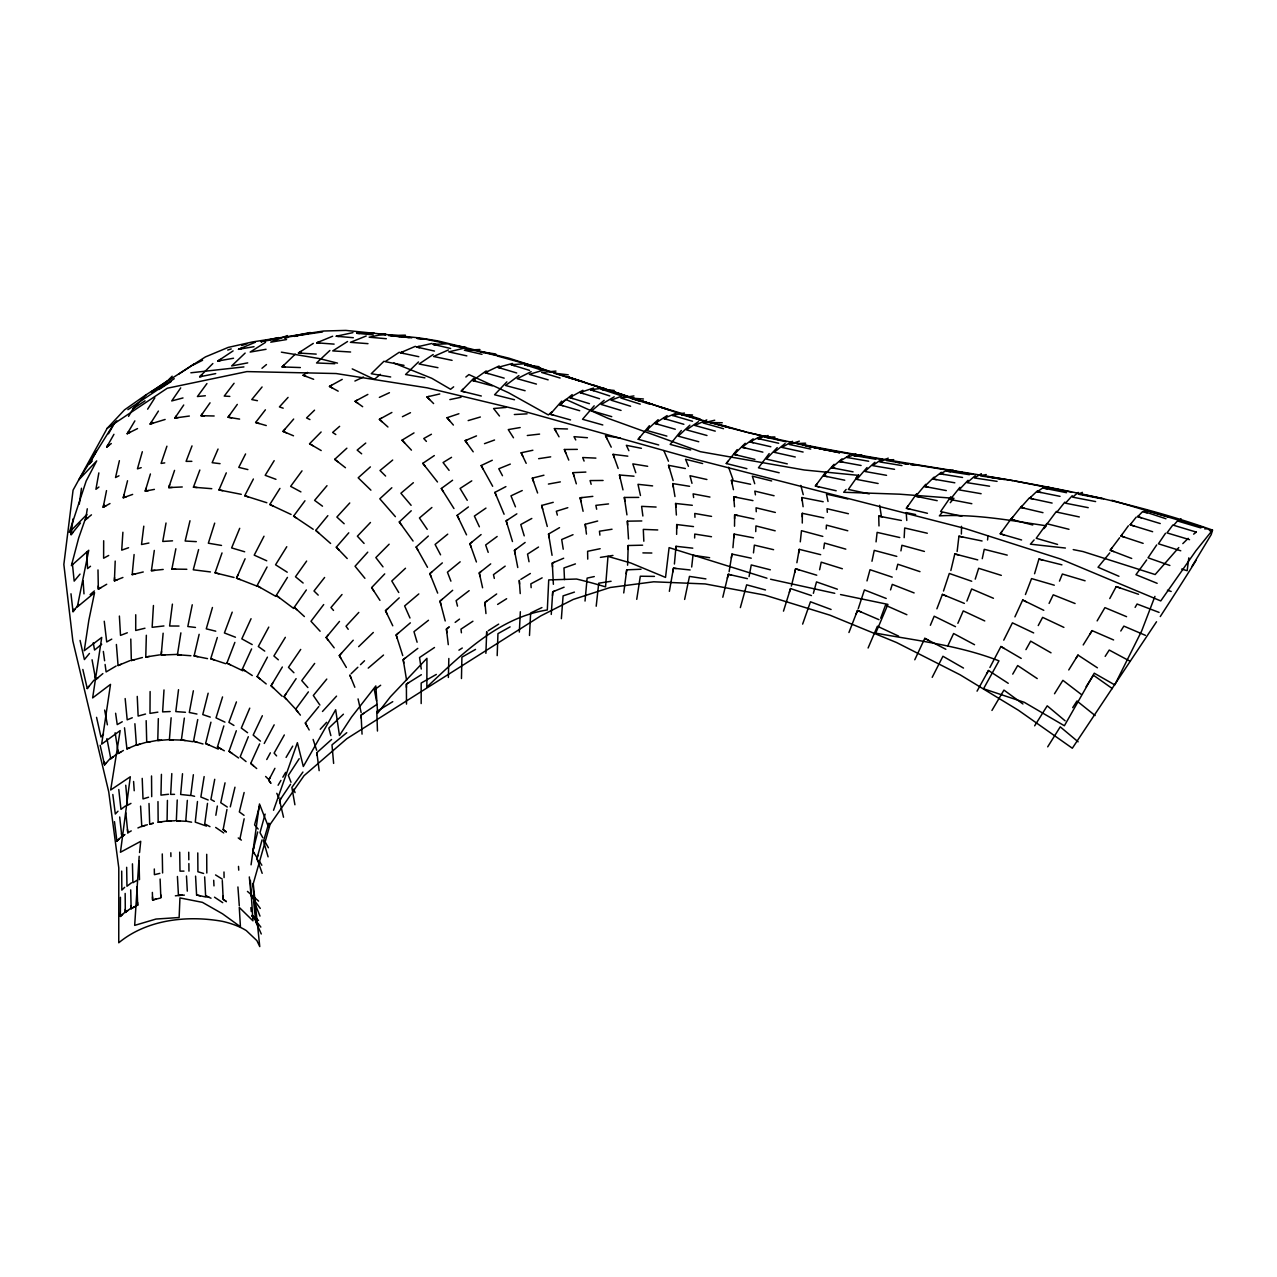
<?xml version="1.0" encoding="UTF-8"?>
<svg xmlns="http://www.w3.org/2000/svg" width="1277" height="1277" viewBox="0 0 1277 1277"><rect width="100%" height="100%" fill="white"/><g stroke="black" fill="none" stroke-linecap="round" stroke-linejoin="round"><path stroke-width="1.5" d="M135.729 614.748L135.713 630.471L144.955 628.236M802.291 523.043L802.307 513.306L823.697 517.839M120.373 913.263L120.357 916.439L126.184 911.044M802.291 516.866L802.307 513.306M103.676 540.746L103.613 558.225L108.705 555.463M120.437 897.3L120.357 916.439L122.496 914.412M150.111 691.543L149.984 713.38L157.869 712.151M676.634 534.377L676.73 524.544L693.491 526.587M676.682 528.455L676.73 524.544M734.514 526.22L734.658 514.839L753.941 518.957M734.594 518.622L734.658 514.839L737.851 515.525M174.869 820.744L167.079 821.159L167.415 800.408M461.46 678.534L461.907 657.192L475.523 649.402M161.429 774.357L160.966 795.124L168.516 794.262M961.373 534.041L961.549 526.332M448.371 677.48L448.834 658.485M161.525 740.229L157.773 740.532L158.332 718.648M149.361 656.458L145.77 657.001L146.344 635.276M486.617 635.292L486.713 631.7L485.883 653.329M694.64 538L694.752 534.073L711.481 536.723M627.598 565.2L628.204 545.518L642.602 545.183M628.076 549.429L628.204 545.518M497.184 655.628L497.95 633.647L510.098 626.879M115.201 561.082L114.419 580.843L117.532 579.63M755.729 531.599L755.952 525.932L775.187 530.817M114.547 577.571L114.419 580.843L122.911 577.475M186.155 821.319L176.338 820.76L177.232 799.993M250.372 880.284L252.942 920.813L239.278 907.436L240.427 926.767L222.469 913.773L202.404 902.344L179.945 897.923L179.131 917.524L156.017 919.041L134.676 925.378L139.177 856.292M519.324 632.099L520.346 611.747M529.492 635.467L530.641 612.992L541.927 607.565M826.219 528.965L826.427 525.118L847.784 530.769M904.164 537.681L904.691 527.992L927.31 533.243M171.804 773.591L170.671 794.39L174.534 794.342M153.448 605.506L152.139 627.31L163.935 625.953M163.999 689.947L162.626 711.88L170.16 711.544M122.895 532.238L121.73 550.148L128.578 547.721M552.494 595.561L552.733 591.794L564.099 587.197M551.249 614.429L552.733 591.794L554.617 591.043M187.336 800.36L185.772 821.095L191.598 822.18M561.369 618.691L563.093 595.88L574.427 592.097M173.241 739.846L169.394 739.718L171.134 717.786M732.934 547.705L734.099 534.089L753.43 537.809M163.137 633.2L161.205 655.053L164.956 654.909M733.764 537.952L734.099 534.089M161.525 651.43L161.205 655.053L178.157 654.367M182.515 773.718L180.648 794.47L190.385 795.523M674.4 564.019L676.028 546.301L692.772 548.168M585.026 601.052L587.133 578.114L594.268 576.565M675.661 550.227L676.028 546.301M135.57 573.82L132.185 574.634L134.101 554.537M139.56 852.541L140.709 841.335L120.453 852.254L130.302 776.767L110.668 790L120.166 730.588L101.649 744.156L110.508 684.376L92.646 697.912L101.729 637.431L84.25 650.695L88.847 620.223L94.562 592.688L77.306 606.958L88.751 550.275L71.4 565.647L78.679 537.984L86.9 514.471L69.293 532.349L86.166 481.03L96.701 460.885L78.695 479.96L114.02 423.549L116.798 420.772M197.472 801.509L195.269 822.133L206.459 826.091M800.28 541.847L801.477 530.689L822.819 536.404M596.199 606.224L598.737 583.19L611.092 581.274M691.687 567.02L692.996 555.24L709.629 557.698M987.552 539.963L987.983 536.164M876.054 541.879L877.123 532.381L899.774 537.537M753.478 552.877L754.356 545.135L773.591 549.685M957.143 551.504L958.915 536.244L982.077 540.985M72.997 518.941L71.081 534.664L73.076 532.286M143.79 526.172L141.524 544.513L148.914 543.028M178.525 689.692L175.811 711.576L185.436 712.295M71.416 532.062L71.081 534.664L80.483 523.027M193.37 774.724L190.752 795.348L194.583 796.305M172.411 604.133L169.618 626.001L178.988 626.049M623.735 592.943L626.704 569.845L641.022 569.239M1188.823 557.841L1187.163 570.707L1181.688 569.063M626.193 573.676L626.704 569.845M185.245 740.548L181.398 739.958L184.351 718.105M207.497 803.393L204.719 823.888L209.955 826.65M79.286 504.064L81.473 488.245M251.074 864.816L259.486 803.983L268.633 827.304L269.718 823.521M154.996 570.308L151.42 570.675L154.309 550.435M823.713 548.599L824.511 543.06L845.805 549.142M636.744 599.344L640.304 576.23L654.431 576.39M87.283 508.789L85.591 519.627L88.065 517.664M181.27 655.005L177.439 654.702L180.887 632.865M86.022 516.93L85.591 519.627L91.449 514.839M204.144 776.592L200.872 797.008L208.199 800.009M215.845 815.269L217.345 806.042M729.119 571.633L731.976 554.074L751.243 558.193M731.338 557.953L731.976 554.074M900.923 550.898L901.913 545.279L924.42 551.441M166.026 523.011L162.754 541.464L172.523 540.825M669.356 591.331L673.458 568.217L676.219 568.504M796.88 562.726L799.258 549.349L820.664 554.665M98.856 472.889L95.935 489.283L98.936 487.016M798.572 553.164L799.258 549.349M672.771 572.048L673.458 568.217L690.123 569.957M193.37 690.777L189.299 712.486L196.961 714.035M223.156 829.555L226.205 831.838L223.156 829.555L226.939 809.506M749.072 576.597L751.259 564.945L770.334 569.813M214.728 779.305L210.913 799.466L214.36 801.365M197.296 742.352L193.529 741.235L197.727 719.574M175.603 569.127L171.884 569.063L175.859 548.759M106.518 490.607L103.198 507.288L106.039 505.772M103.756 504.527L103.198 507.288L109.982 503.553M192.252 604.787L187.815 626.512L195.461 627.454M239.996 838.59L244.162 818.796M684.632 599.44L689.468 576.406L705.91 578.896M871.968 561.257L874.25 550.371L896.789 556.389M819.611 569.75L821.223 562.167L842.357 568.744M982.252 558.688L984.248 549.318L1007.234 555.128M225.039 782.833L220.761 802.722L227.274 807.032M119.399 460.678L115.537 477.518L118.984 475.794M197.919 656.697L194.104 655.931L199.148 634.318M190.002 520.745L185.165 541.033L196.307 541.64M230.291 806.841L234.968 787.207M950.854 570.516L954.813 553.947L977.751 559.885M722.798 597.237L728.289 574.299L731.45 575.033M727.363 578.098L728.289 574.299L747.412 578.657M794.661 572.639L795.603 568.808L816.753 575.209M791.373 586.079L795.603 568.808L799.115 569.877M244.13 792.506L239.342 811.901L244.019 815.333M209.205 745.145L205.613 743.549L210.944 722.191M253.692 847.96L252.894 851.152L254.362 853.483M257.683 831.95L252.894 851.152L256.869 857.41M127.54 480.743L123.262 497.759L126.407 496.673M208.151 693.203L202.772 714.577L210.258 717.115M123.981 494.933L123.262 497.759L132.648 494.407M896.39 569.606L897.795 564.226L919.983 571.649M259.55 805.899L254.586 824.91L258.162 829.044M198.605 549.573L193.274 569.797L210.418 571.936M866.987 580.907L870.02 569.718L892.224 577.14M257.826 855.43L256.98 858.527L257.81 860.969M262.056 839.883L256.98 858.527L262.184 873.324M265.121 814.087L259.997 832.684L262.791 837.712M813.369 593.326L816.514 581.913L837.377 589.208M740.357 607.597L746.646 584.834L765.498 589.942M142.322 451.723L137.437 468.851L141.204 467.669M273.533 810.272L297.381 742.687L303.319 766.503L335.675 709.725L339.459 735.504L351.526 717.099L375.821 685.957L377.625 713.204L390.395 696.795L426.933 658.325L426.853 687.058C461.316 654.622 498.621 617.557 547.322 609.959L548.727 579.918L576.534 579.04A1958.918 975.261 -72.4 0 1 605.553 586.877L607.98 556.405L630.758 562.981L665.525 577.412L669.1 547.625L766.95 578.21M212.445 607.485L206.267 628.843L215.765 631.189M268.777 823.186L263.509 841.08L268.09 856.851M1034.562 573.74L1038.919 559.087L1061.921 564.833M150.415 473.959L145.227 491.134L148.595 490.528M220.889 748.833L217.473 746.901L223.842 725.927M146.089 488.293L145.227 491.134L154.405 489.378M214.456 659.97L210.721 658.74L217.313 637.51M222.549 696.923L216.021 717.866L224.944 722.128M783.487 611.14L790.527 588.569L811.454 595.577M789.362 592.305L790.527 588.569M214.696 523.123L208.343 543.204L221.512 545.439M890.548 589.91L892.288 584.387L914.124 592.927M975.229 579.135L978.661 568.297L1001.312 575.368M1154.935 596.375L1141.718 630.854L1114.757 684.903L1094.261 673.202L1064.379 725.751L1024.298 702.318L983.529 688.766L998.965 660.847C959.554 645.492 917.094 640.671 875.703 633.137L887.914 604.388L840.521 594.555M858.256 608.666L864.417 589.926L886.206 598.466M943.495 591.028L949.306 573.469L971.717 581.258M166.92 446.2L161.078 463.423L164.749 462.881M174.55 470.383L168.724 487.591L172.251 487.447M169.681 484.749L168.724 487.591L182.26 486.968M234.026 577.475L215.063 572.83L222.022 552.925M802.642 624.102L810.464 601.786L831.088 609.48M232.206 753.51L229.03 751.275L236.325 730.747M236.437 701.903L228.902 722.351L233.93 725.448M880.667 618.196L885.472 605.25L906.878 614.716M197.089 487.511L193.434 487.207L199.851 470.016M232.206 612.146L224.417 632.961L235.447 637.223M192.013 445.896L186.091 461.364L191.853 461.332M936.887 608.826L942.41 594.396L964.374 603.398M230.435 664.822L226.891 663.114L234.872 642.395M1025.431 594.539L1031.561 578.593L1054.291 585.201M856.069 614.109L857.49 610.454L861.065 611.97M848.934 632.514L857.49 610.454L878.991 619.68M966.912 601.068L971.653 588.984L993.442 598.274M248.313 736.733L240.188 756.766L246.046 761.571M1059.463 581.131L1062.368 574.027L1085.099 580.796M239.709 528.311L231.632 547.913L244.673 551.776M930.358 625.299L934.189 616.216L955.499 626.672M249.749 708.144L241.321 728.05L247.578 732.711M868.105 647.998L877.395 626.241L898.593 636.106M222.677 490.671L218.974 489.937L226.3 472.857M218.048 449.041L212.158 462.705L220.059 463.663M957.862 623.32L963.257 610.901L984.759 620.941M237.953 574.937L236.532 578.146L256.725 586.031M245.104 558.767L236.532 578.146L240.188 579.566M253.453 765.769L250.739 763.423L259.598 743.916M251.058 618.707L241.816 638.851L252.207 644.582M245.663 671.207L242.375 669.052L251.601 648.939M1014.912 616.871L1022.685 600.014L1043.788 610.326M914.779 659.778L924.787 638.356L928.283 640.16M947.726 646.018L953.616 633.52L974.543 644.709M262.344 715.727L253.181 735.073L260.46 741.139M1049.087 603.414L1053.238 594.811L1075.09 603.526M1003.754 640.16L1012.422 622.841L1033.668 632.929M245.583 453.942L238.767 467.382L247.882 469.585M932.194 677.337L942.937 656.266L963.496 668.079M264.004 536.228L254.219 555.144L266.749 560.795M248.376 496.897L244.705 495.731L253.389 479.003M270.341 777.118L268.729 780.215L270.564 782.801M274.922 768.323L268.729 780.215L270.963 783.328M989.898 667.488L1000.929 646.513L1021.201 658.421M266.207 683.945L257.124 676.571L267.436 657.128M264.243 743.453L274.172 724.841M1038.233 625.57L1042.623 617.366L1063.901 627.39M275.944 596.439L257.044 585.696L267.053 566.988M268.761 627.103L258.321 646.513L264.738 651.11M266.749 759.528L270.373 752.823M1109.777 598.562L1116.194 586.606L1138.541 594.284M96.413 451.196L89.566 463.695L91.689 461.364M593.454 385.063L668.094 409.518L508.789 358.135L437.548 340.847L419.048 337.878L345.844 330.408L323.608 331.014L252.495 341.933L228.2 347.408L205.437 356.906L145.259 395.327L124.523 409.853L107.204 428.29L73.076 490.145L63.85 564.45L72.853 641.038L108.737 791.852L118.793 867.881L118.761 942.761C146.951 919.44 187.208 915.098 222.246 921.308A76.492 37.719 -4.4 0 1 246.285 930.582L256.9 940.622L259.758 946.592L253.245 883.7L270.054 824.495L304.038 775.666L346.849 738.681L540.714 615.929L573.245 599.44L610.103 587.516L653.664 581.801L705.207 583.94L764.636 595.066L829.858 615.147L896.582 642.539L960.16 674.831L1018.407 710.251L1072.329 748.226L1156.531 621.755M977.049 691.16L988.494 670.489L1008.239 683.307M986.594 673.921L988.494 670.489M90.715 461.635L89.566 463.695L92.072 460.837M1025.942 649.642L1030.667 641.15L1051.019 652.818M284.324 734.961L274.124 753.111L276.598 755.904M108.497 433.797L113.829 424.395M113.94 434.308L106.773 446.966L109.327 445.098M107.97 444.875L106.773 446.966L111.307 443.534M1012.741 674.128L1017.673 665.556L1037.227 678.582M1135.109 607.389L1137.073 604.021L1159.069 612.401M286.08 757.405L292.704 746.135M1097.135 620.893L1104.924 607.629L1126.569 616.679M278.099 785.243L280.94 780.407M282.84 777.198L285.681 772.362M991.942 710.443L1003.945 690.091L1022.941 703.978M128.546 416.398L132.329 410.013M134.867 420.883L127.205 433.733L130.094 432.344M282.345 667.009L271.091 685.765L282.169 696.268M272.959 682.652L271.091 685.765L273.853 688.367M128.482 431.61L127.205 433.733L137.533 428.577M274.172 460.662L265.185 475.315L275.96 479.322M285.346 637.335L273.901 655.979L278.338 659.81M286.782 546.716L275.561 564.785L287.229 572.208M293.662 608.459L276.295 595.401L287.453 577.396M1090.143 633.807L1092.106 630.63L1113.592 639.953M1075.952 658.373L1077.996 655.085L1097.406 667.807M1192.111 566.174L1211.219 534.6L1212.512 530.099C1033.348 466.568 839.037 468.723 659.363 406.74M1083.199 644.949L1092.106 630.63M1068.753 669.946L1077.996 655.085M1054.515 693.746L1062.895 680.338L1081.332 694.48M1120.791 631.014L1123.856 626.113L1145.421 635.339M1034.657 725.815L1047.22 705.83L1065.098 720.803M1047.699 746.837L1060.245 726.852L1078.139 741.825M291.076 514.455L269.814 504.495L279.95 488.389M147.637 409.183L154.852 397.817M158.412 411.066L150.127 424.06L153.272 423.134M151.516 421.905L150.127 424.06L165.132 419.463M1105.164 656.378L1109.234 650.057L1129.65 661.023M1086.104 686.691L1093.463 675.23L1112.379 688.622M1072.696 707.65L1076.974 701.009L1095.107 715.551M299.185 758.698L288.331 775.378L291.012 782.274M296.12 678.646L284.069 696.683L295.306 708.767M286.064 693.682L284.069 696.683L286.559 699.349M281.419 797.854L279.599 800.551L280.222 803.313M290.549 784.27L279.599 800.551L283.526 817.232M1156.691 544.944L1148.023 557.794L1169.876 565.472M1165.486 533.291L1158.415 543.794L1180.762 550.786M183.728 405.017L174.885 418.01L178.205 417.595M300.718 649.418L288.474 667.328L293.918 672.74M176.354 415.855L174.885 418.01L189.347 416.047M180.711 387.873L171.741 400.93L182.994 397.945M950.79 496.721L940.59 511.566L961.82 516.227M304.389 616.552L294.285 607.261L306.352 589.942M908.091 505.852L906.383 508.294L927.437 513.29M210.051 402.814L201 415.711L204.448 415.807M202.5 413.588L201 415.711L214.153 415.983M916.678 493.704L906.383 508.294L909.878 509.124M858.639 474.852L848.343 489.442L869.286 493.896M306.64 561.066L295.482 576.757L303.128 583.03M237.299 404.394L228.072 417.228L231.584 417.818M1122.212 534.329L1120.983 536.037L1143.138 543.363M229.605 415.105L228.072 417.228L239.613 419.095M302.92 772.058L291.874 787.43L294.907 804.765M1128.357 525.805L1120.983 536.037L1124.67 537.25M1002.014 531.36L1000.242 533.802L1021.584 539.979M1046.917 523.458L1036.222 538.287L1057.564 544.433M1010.921 519.085L1000.242 533.802L1003.786 534.84M1146.682 559.933L1135.955 574.698L1157.154 583.318M206.938 383.563L197.424 396.524L205.342 395.758M302.01 470.862L290.645 486.361L300.909 491.9M817.136 483.632L815.38 486.026L836.18 490.767M300.382 715.136L295.673 709.214L308.395 691.879M825.948 471.772L815.38 486.026L818.828 486.808M1172.861 524.975L1167.002 532.892L1189.541 539.676M313.216 529.285L293.598 516.116L304.964 500.776M1056.43 511.359L1047.14 523.825L1068.993 529.301M1111.804 548.152L1110.24 550.227L1131.709 558.464M314.669 663.417L301.771 680.593L307.869 687.553M1119.594 537.761L1110.24 550.227L1113.799 551.6M769.185 453.574L758.442 467.797L779.178 472.761M323.704 604.564L310.981 621.276L320.112 631.237M234.074 383.276L224.257 396.078L229.828 396.397M259.167 423.533L255.623 422.495L265.408 409.805M746.885 468.675L726.278 463.519L728.082 461.189M78.663 604.436L73.028 611.651L70.985 593.789M726.278 463.519L737.18 449.584M324.613 577.475L313.998 590.996L318.212 595.114M1131.183 523.522L1130.161 524.799L1152.636 531.711M1136.259 517.073L1130.161 524.799L1133.896 525.948M1012.645 517.265L1011.033 519.308L1032.742 524.991M1064.842 502.116L1056.909 512.125L1079.304 516.946M959.905 487.319L950.184 499.515L971.829 503.697M74.928 609.257L73.028 611.651L72.693 608.682M1020.77 507.097L1011.033 519.308L1014.624 520.25M82.845 669.467L87.251 688.542L89.119 686.196M87.251 688.542L94.035 680.082M681.327 430.509L670.154 444.38L690.665 449.951M658.709 444.971L638.213 439.288L640.064 437.005M262.072 386.979L251.761 399.573L257.443 400.691M309.178 729.981L305.331 723.021L318.771 706.58M1109.761 552.909L1098.028 567.259L1118.939 576.278M330.615 543.459L315.77 530.402L327.854 515.653M326.784 679.077L313.312 695.486L319.889 705.048M638.213 439.288L649.386 425.704M89.454 653.457L84.394 659.57L80.068 640.415M941.803 512.939L939.377 515.876C975.405 513.865 1010.937 520.569 1046.406 525.805L1043.947 528.63M950.28 502.691L953.919 498.301L899.551 494.183L843.698 492.268L846.14 489.458M339.49 621.42L326.146 637.494L334.191 647.838M917.381 494.247L915.721 496.242L937.206 500.68M328.365 634.829L326.146 637.494L328.444 640.431M80.02 574.107L74.178 581.115L72.326 563.141M925.729 484.302L915.721 496.242L919.28 496.976M326.992 485.691L314.605 500.376L322.506 506.187M342.013 594.507L330.966 607.517L333.52 610.438M867.035 467.526L856.819 479.434L878.129 483.504M293.678 419.048L283.031 431.387L286.495 432.871M284.787 429.343L283.031 431.387L293.502 435.792M103.517 734.036L100.963 736.989L96.557 717.355M594.188 405.815L582.535 419.271L602.808 424.97M855.893 478.189L858.336 475.363L804.239 469.984L700.323 451.675L608.235 418.425L565.871 399.446L561.497 403.309M106.486 762.64L104.554 764.859L103.82 761.619M339.012 549.988L336.298 547.163L348.781 532.812M552.127 412.024L550.211 414.227L570.532 419.925M1034.115 539.932L1030.411 544.178L1065.401 548.041M1178.176 520.106L1173.659 525.294L1196.246 532.094M561.768 401.09L550.211 414.227L553.58 415.169M1022.286 505.836L1020.85 507.464L1042.974 512.668M111.147 757.453L104.554 764.859L100.149 745.305M825.373 473.943L823.649 475.89L844.767 480.216M1029.47 497.775L1020.85 507.464L1024.521 508.31M1178.783 547.578L1155.158 574.538L1083.008 551.552L1073.223 549.605M367.76 552.159L355.054 566.254L364.919 578.305M834.104 464.301L823.649 475.89L827.145 476.592M353.234 640.208L339.299 655.596L346.354 667.456M288.059 397.402L279.408 406.916L283.191 408.177M341.613 653.058L339.299 655.596L341.151 658.693M1072.249 495.715L1065.449 503.186L1088.212 507.671M349.754 502.978L336.873 517.057L344.167 523.746M322.49 711.481L336.553 696.125M320.224 729.279L326.625 722.319M358.805 612.417L346.035 626.225L348.222 629.306M968.046 480.296L959.091 489.889L981.119 493.704M145.977 395.024L133 408.8L134.995 407.475M777.23 447.62L766.36 459.113L787.286 463.87M506.873 381.839L494.566 394.769L514.487 399.749M370.458 522.485L357.384 536.196L364.089 543.427M379.955 600.366L371.639 587.58L384.728 573.884M117.995 811.198L115.313 814.008L112.823 794.502M463.328 388.958L461.284 391.081L481.317 396.014M1138.477 515.844L1137.679 516.674L1160.234 523.554M135.17 406.549L133 408.8L145.035 400.834M1142.516 511.694L1137.679 516.674L1141.415 517.823M1212.512 530.099L1195.91 550.77L1160.761 600.924L1060.596 559.023L964.837 528.423L694.177 458.986L517.408 409.486L427.332 387.873L336.138 373.538L246.892 371.591L167.255 388.24L107.204 428.29M473.607 378.439L461.284 391.081L464.605 391.895M735.951 452.569L734.115 454.436L754.899 459.417M312.881 445.689L309.577 443.742L321.118 431.993M389.134 544.21L375.853 557.586L383.004 566.86M114.483 821.654L116.909 841.16L118.953 839.117M745.209 443.279L734.115 454.436L737.563 455.25M172.172 376.204L158.891 389.533L171.086 381.615M212.86 363.53L199.675 376.779L202.341 376.252M124.651 887.323L121.842 890.101L121.698 871.106M926.112 484.909L924.532 486.473L946.305 490.591M201.878 374.608L199.675 376.779L215.701 373.602M384.042 361.183L371.256 373.714L390.682 376.97M116.909 841.16L122.496 835.685M934.046 477.151L924.532 486.473L928.14 487.144M1182.821 543.619L1188.217 538.335M314.541 410.172L306.56 417.946L309.944 419.574M418.489 361.95L405.575 374.496L424.906 377.848M295.226 354.16L282.089 366.93L285.122 367.042M358.645 646.673L373.331 632.466M351.159 673.713L357.847 667.248M360.513 664.663L364.536 660.768M1030.874 497.04L1029.629 498.238L1052.12 503.074M284.276 364.839L282.089 366.93L300.366 367.553M245.136 353.075L231.664 365.924L247.722 362.876M1037.132 491.086L1029.629 498.238L1033.364 499.036M343.417 714.194L328.827 728.066L330.871 735.616M689.899 425.145L678.247 436.159L698.758 441.746M329.881 350.473L316.552 362.971L334.766 363.737M399.222 597.844L385.51 610.725L392.773 625.794M387.793 608.586L385.51 610.725L387.139 614.045M413.062 541.049L399.286 521.958L411.242 510.768M405.495 568.249L391.784 581.003L398.743 592.512M874.889 462.258L864.96 471.484L886.541 475.331M666.881 436.111L646.465 430.381L648.413 428.577M337.767 461.731L334.718 459.337L346.865 448.195M391.831 487.75L379.796 498.796L395.391 516.674M646.465 430.381L658.166 419.67M427.508 567.323L416.142 547.035L428.338 536.037M319.154 770.654L316.872 752.68L331.573 739.495M370.378 466.887L358.183 477.806L370.905 490.16M551.281 412.343L548.36 414.929L508.581 392.757L468.914 374.576L465.866 377.018M339.634 426.326L332.627 432.44L335.819 434.531M833.434 466.233L831.71 467.733L853.068 471.836M975.213 475.651L967.184 482.674L989.579 486.218M442.337 562.886L429.854 573.644L437.676 593.103M452.681 590.293L440.022 601.196L445.21 620.957M431.929 571.873L429.854 573.644L431.291 577.172M842.054 458.826L831.71 467.733L835.254 468.404M442.129 599.392L440.022 601.196L440.996 604.771M410.348 622.857L396.157 634.988L402.75 655.596M368.223 668.11L383.515 655.053M398.52 632.977L396.157 634.988L397.275 638.404M90.108 594.603L94.402 590.948M418.808 593.933L404.633 605.952L409.981 618.004M1078.235 492.411L1072.648 497.152L1095.618 501.574M413.365 482.706L400.898 493.241L411.114 505.325M431.897 507.48L419.447 517.983L427.22 529.364M98.09 677.608L95.711 679.619L95.105 676.315M102.878 673.586L95.711 679.619L92.056 659.762M604.149 400.308L591.682 410.795L611.747 416.653M1181.033 518.797L1178.208 521.176L1200.875 527.944M380.354 374.321L374.369 379.349L352.229 368.893M261.977 368.271L266.462 364.552M392.693 460.055L380.019 470.495L385.606 476.05M561.768 403.053L559.709 404.761L579.71 410.731M346.769 732.695L331.988 744.874L333.632 763.407M365.749 443.071L357.177 450.095L361.662 453.814M481.094 534.568L469.92 543.715L476.417 561.976M447.748 534.153L435.106 544.465L440.565 554.825M471.788 542.198L469.92 543.715L471.245 547.338M460.167 561.816L447.445 572.208L450.909 581.163M572.192 394.609L559.709 404.761L563.029 405.751M101.729 644.231L94.546 650.041L93.269 642.762M106.933 738.585L110.796 758.746L113.206 756.798M785.1 443.534L774.213 452.313L795.268 456.99M453.654 386.819L450.589 389.277L431.786 378.295L393.843 363.019M110.796 758.746L118.123 752.919M90.507 566.254L87.586 568.568L86.692 551.68M490.703 563.875L479.274 572.942L482.594 587.787M481.174 571.442L479.274 572.942L480.12 576.629M934.141 477.853L932.705 478.987L954.829 482.802M428.497 620.271L413.971 631.684L417.1 642.219M941.372 472.282L932.705 478.987L936.376 479.609M1193.628 534.153L1196.341 532.062M417.818 648.365L403.197 659.634L406.581 680.162M469.154 590.644L456.128 600.637L457.501 606.112M405.639 657.767L403.197 659.634L403.787 663.05M127.86 910.485L125.322 912.432L125.29 909.288M743.868 445.833L742.017 447.253L762.88 452.138M125.401 806.01L120.964 809.363L118.777 789.553M449.328 626.815L446.423 629.034L448.291 644.662M455.155 622.394L459.528 619.09M131.515 882.79L126.966 886.238L126.662 867.306M448.61 627.39L446.423 629.034L446.886 632.61M753.191 438.825L742.017 447.253L745.481 448.051M131.499 907.771L125.322 912.432L125.162 893.437M466.536 534.855L457.15 515.397L468.42 506.937M518.893 375.566L505.564 385.494L525.118 390.73M124.364 834.903L121.89 836.738L121.523 833.466M525.134 542.454L514.455 550.403L517.776 567.515M516.243 549.078L514.455 550.403L515.222 554.186M497.152 536.484L485.659 544.992L488.197 552.366M453.958 508.549L441.315 488.5L452.585 480.248M124.923 834.535L121.89 836.738L119.671 816.993M505.181 566.126L493.481 574.65L494.311 578.401M380.658 685.254L374.353 689.851L376.492 700.818M474.98 378.918L472.761 380.546L492.283 385.846M496.673 593.965L484.909 602.473L485.962 613.567M486.872 601.068L484.909 602.473L485.292 606.16M486.202 370.921L472.761 380.546L476.002 381.424M881.96 459.034L872.67 465.642L894.538 469.313M1038.329 490.991L1037.259 491.741L1060.038 496.354M166.92 381.137L151.548 391.895L153.543 390.618M1043.628 487.319L1037.259 491.741L1041.042 492.491M485.962 508.102L474.39 516.084L479.386 526.794M698.455 421.649L686.515 429.87L706.979 435.505M154.118 390.139L151.548 391.895L163.536 384.106M376.907 704.393L361.088 715.088L362.045 734.131M127.892 409.662L174.247 378.71M437.484 481.972L422.815 463.328L434.324 455.57M433.19 354.511L419.064 364.009L437.947 367.68M434.499 647.503L419.542 657.543L421.266 669.036M363.737 713.316L361.088 715.088L361.279 718.265M399.318 352.213L385.159 361.646L404.027 365.35M233.1 350.888L217.84 361.024L220.442 360.577M472.921 621.229L460.981 629.146L461.412 632.785M1143.905 511.502L1165.949 518.733M178.525 374.241L194.04 363.993M657.001 422.128L654.989 423.469L675.294 429.248M516.85 513.833L506.171 520.84L512.476 541.528M507.959 519.675L506.171 520.84L507.336 524.576M471.772 480.854L460.071 488.468L467.238 500.313M220.394 359.38L217.84 361.024L233.515 358.246M313.296 343.385L298.451 353.011L301.404 353.202M667.137 415.584L654.989 423.469L658.357 424.427M538.527 547.035L527.545 554.122L529.029 561.752M1146.618 509.762L1143.346 511.869L1147.097 513.003M841.128 460.502L839.484 461.556L861.081 465.482M300.925 351.43L298.451 353.011L316.217 354.112M458.922 650.169L462.274 648.03M488.213 630.758L498.668 624.118M265.504 342.364L250.164 352.069L266.047 349.291M347.552 341.518L332.738 350.904L350.584 352.005M497.615 604.42L506.634 598.721M849.381 455.314L839.484 461.556L843.059 462.21M421.362 674.719L406.389 684.121L406.501 704.09M408.895 682.557L406.389 684.121L406.453 687.441M451.547 457.326L443.071 462.545L449.105 470.383M520.856 579.343L530.354 573.485M392.757 701.664L376.795 711.449L377.465 731.035M981.359 473.671L974.383 477.949L997.082 481.365M404.713 443.007L402.047 440.166L414.003 432.903M134.021 907.037L131.132 908.761L131.052 905.616M116.143 666.003L106.119 671.941L105.097 664.471M137.485 905.026L131.132 908.761L130.701 889.877M614.221 396.812L601.228 404.442L621.053 410.428M121.123 751.786L118.33 753.43L117.803 749.998M106.709 584.259L98.345 589.16L97.994 569.925M552.063 555.319L548.535 534.057L559.534 527.64M304.389 374.257L307.534 372.421M123.406 750.477L118.33 753.43L115.138 732.775M137.597 879.997L132.888 882.742L132.441 863.843M101.138 587.548L98.345 589.16L98.297 585.967M792.522 441.299L781.907 447.413L803.105 452.042M122.257 721.76L117.229 724.602L115.616 713.252M130.956 803.393L127.572 805.308L125.737 785.227M436.335 674.432L421.171 683.035L421.171 703.563M571.904 396.333L569.718 397.562L589.431 403.676M127.477 829.507L127.796 832.827L131.244 830.896M431.418 434.244L423.756 438.538L426.406 441.411M111.753 639.123L106.709 641.948L104.251 621.245M342.22 379.381L329.434 386.42L332.627 388.176M582.871 390.299L569.718 397.562L572.99 398.568M391.879 412.471L379.381 419.319L382.206 421.873M531.807 518.462L520.777 524.528L524.224 535.861M331.557 385.271L329.434 386.42L338.182 391.161M381.456 418.186L379.381 419.319L387.937 426.997M367.856 394.417L355.086 401.265L358.087 403.452M357.193 400.132L355.086 401.265L362.668 406.709M751.722 440.948L749.886 441.922L770.829 446.742M542.134 577.858L530.865 583.844L531.152 587.659M941.404 473.16L940.143 473.831L962.555 477.47M504.096 514.248L494.917 492.379L505.9 486.601M760.932 436.159L749.886 441.922L753.366 442.72M947.805 469.888L940.143 473.831L943.863 474.421M531.168 371.655L517.217 378.694L536.436 384.09M192.46 365.334L202.58 360.274M402.415 416.701L410.476 412.694M487.415 371.527L485.068 372.661L504.192 378.152M492.667 486.282L481.158 465.562L492.283 460.263M499.163 365.956L485.068 372.661L488.245 373.57M522.229 490.544L510.976 495.843L515.461 506.841M354.894 381.041L363.434 377.034M706.772 419.91L694.864 425.464L715.264 431.131M379.365 397.386L389.437 392.709M1082.401 492.363L1078.331 494.215L1101.428 498.684M888.233 458.124L879.821 461.955L901.961 465.578M448.435 349.946L433.557 356.475L452.074 360.353M665.716 417.595L663.673 418.473L683.865 424.299M402.846 351.702L400.355 352.771L418.792 356.698M415.376 346.322L400.355 352.771L403.42 353.426M563.668 558.225L552.303 563.093L553.372 584.307M573.022 534.696L561.704 539.517L563.237 549.222M554.186 562.279L552.303 563.093L552.51 566.94M124.507 727.81L126.934 748.897L130.031 747.588M137.916 827.943L143.088 825.756M255.208 342.284L238.496 349.323L241.082 348.892M675.932 413.301L663.673 418.473L667.025 419.431M126.934 748.897L137.166 744.603M467.047 439.847L465.163 440.645L473.208 451.819M476.513 435.888L465.163 440.645L467.446 443.821M116.383 644.47L118.075 665.54L129.951 660.64M118.075 665.54L121.171 664.263M332.643 336.234L316.696 342.811L319.585 343.034M241.273 348.19L238.496 349.323L254.027 346.69M319.346 341.741L316.696 342.811L334.111 344.12M510.305 464.094L498.78 468.771L502.484 475.714M366.228 335.979L350.409 342.332L367.984 343.657M132.281 717.77L127.189 719.829L125.162 698.551M287.357 335.564L270.74 342.172L286.559 339.554M868.679 461.236L846.843 457.437L848.343 456.847M127.317 632.769L120.517 635.387L119.384 616.057M846.843 457.437L855.909 453.958M624.166 395.263L610.997 400.164L630.599 406.246M484.494 443.662L494.55 440.006M575.416 563.907L563.971 567.962L564.498 579.582M582.312 391.768L580.077 392.534L599.52 398.727M449.552 420.644L447.014 417.723L458.906 413.732M593.486 388.048L580.077 392.534L583.302 393.555M799.338 441.14L789.346 444.46L810.703 449.089M227.721 350.058L231.217 348.924M241.704 345.508L246.94 343.8M1044.442 487.846L1043.612 488.117L1066.55 492.699M567.802 507.687L556.341 511.263L557.347 515.11M140.582 806.09L141.779 826.474L145.163 825.405M141.779 826.474L147.366 824.75M148.547 797.231L143.008 798.907L142.21 778.379M1048.625 486.617L1043.612 488.117L1047.427 488.868M543.555 370.091L529.317 374.337L548.152 379.844M134.883 723.74L136.416 745.193L139.784 744.188M136.416 745.193L145.658 742.464M468.164 420.596L480.36 417.004M759.368 437.979L757.612 438.49L778.667 443.247M768.163 435.489L757.612 438.49L761.108 439.272M500.361 366.707L497.966 367.377L516.69 372.98M512.364 363.466L497.966 367.377L501.079 368.303M130.797 639.059L131.339 660.528L142.417 657.527M131.339 660.528L134.708 659.618M145.514 714.051L138.139 716.062L137.246 696.412M547.274 526.459L541.656 505.453L553.244 502.324M585.696 528.183L585.217 524.288L597.668 521.032M156.209 899.072L152.601 899.982L152.506 896.853M537.601 492.986L532.317 478.141L543.938 475.22M159.88 898.178L152.601 899.982L152.362 892.415M132.185 574.634L143.263 571.968M159.833 873.372L154.405 874.681L154.309 868.983M464.078 348.206L448.738 351.877L466.839 355.884M986.243 474.533L980.56 475.89L1003.483 479.354M714.721 420.229L703.132 422.974L723.532 428.705M439.767 393.954L426.965 396.939L429.599 399.589M429.088 396.445L426.965 396.939L433.605 403.564M419.064 346.418L416.478 347.009L434.483 351.063M432.025 343.449L416.478 347.009L419.463 347.679M278.657 337.591L260.955 341.597L263.509 341.198M149.696 824.064L153.304 823.266L149.696 824.064L149.01 803.504M263.892 340.959L260.955 341.597L276.343 339.123M352.947 332.627L336.266 336.234L339.091 336.474M526.188 463.343L521.144 452.776L532.876 450.254M339.028 335.643L336.266 336.234L353.33 337.719M385.606 333.792L369.133 337.208L386.34 338.724M449.871 399.589L461.029 397.259M692.517 421.25L672.404 415.424L674.4 415.009M310.263 332.515L292.752 336.138L308.427 333.696M600.158 548.711L587.612 551.297L587.739 559.118M672.404 415.424L684.408 413.046M146.169 720.659L146.727 742.368L159.354 740.006M146.727 742.368L150.319 741.698M548.408 484.063L560.332 481.892M947.789 470.958L946.72 471.133L969.403 474.709M520.154 427.54L508.262 429.599L513.482 437.772M953.185 470.096L946.72 471.133L950.487 471.724M284.196 337.527L322.538 331.94M633.919 395.934L620.861 397.993L640.256 404.139M612.034 529.237L599.456 531.216L599.887 535.143M288.41 337.272L284.659 337.846L287.149 337.463M294.045 336.394L297.796 335.819M600.413 557.379L612.944 555.447M145.77 657.001L159.545 654.893M538.623 458.682L550.69 456.847M157.981 801.605L158.156 822.276L161.924 821.718M158.156 822.276L167.622 820.903M592.847 389.405L590.628 389.708L609.783 395.934M603.973 388.048L590.628 389.708L593.821 390.73M893.708 459.64L886.334 460.534L908.697 464.221M527.305 435.505L539.58 434.1M608.538 503.92L595.864 505.357L596.662 509.22M190.864 372.788L243.923 366.914M592.831 496.37L580.157 497.791L580.987 501.638M582.264 497.551L580.157 497.791L583.094 511.295M151.42 570.675L163.185 569.446M175.364 895.816L181.222 895.241M555.958 371.096L541.64 372.453L560.108 378.024M506.011 407.443L493.576 408.528L499.483 416.015M855.031 455.362L853.69 455.474L875.767 459.241M157.773 740.532L169.075 739.622M513.641 364.52L511.231 364.711L529.508 370.362M861.767 454.883L853.69 455.474L857.346 456.097M525.709 363.69L511.231 364.711L514.264 365.637M167.079 821.159L170.958 820.935M514.344 414.53L527.082 413.844M479.913 349.515L464.365 350.233L481.988 354.336M177.423 876.485L178.445 895.369L182.372 895.177M574.107 476.353L573.006 472.65L585.872 472.075M805.611 443.183L796.417 443.566L817.918 448.291M178.445 895.369L184.367 895.113M435.84 344.263L433.206 344.359L450.653 348.493M449.025 343.768L433.206 344.359L436.095 345.045M373.874 332.722L356.746 333.265L359.491 333.536M359.587 333.185L356.746 333.265L373.267 334.877M405.4 335.149L388.559 335.564L405.272 337.208M766.695 437.037L765.067 437.053L786.249 441.81M627.614 525.102L627.374 521.176L641.804 520.952M774.884 436.973L765.067 437.053L768.578 437.851M565.823 453.016L564.37 449.488L577.332 449.376M603.079 480.471L590.086 480.567L591.155 484.286M183.968 871.106L180.009 871.137L179.706 852.19M624.916 501.302L624.341 497.455L638.723 497.407M1204.658 528.87L1208.01 528.87M642.89 552.893L651.845 553.021M171.884 569.063L186.841 569.287M722.255 422.751L711.241 422.559L731.625 428.354M556.229 431.849L554.394 428.577L567.515 428.976M169.394 739.718L180.967 740.069M682.956 414.514L681.056 414.434L701.121 420.261M657.735 529.955L643.305 529.396L643.831 541.225M595.896 458.108L582.679 457.533L584.084 461.077M692.549 414.977L681.056 414.434L684.376 415.408M656.091 507.049L641.613 506.346L642.874 516.004M176.338 820.76L180.249 820.983M643.416 398.983L630.694 398.073L649.897 404.25M587.42 437.724L573.98 436.67L575.751 439.958M177.439 654.702L190.896 655.74M193.434 487.207L211.774 488.692M620.319 478.699L619.457 474.996L634.015 476.209M603.398 389.373L601.228 389.182L620.127 395.391M614.285 390.459L601.228 389.182L604.372 390.203M411.801 337.83L390.618 335.5L399.909 336.553M417.18 338.389L424.347 339.107M417.387 338.437L422.799 339.012M652.611 485.898L637.989 484.318L640.463 495.508M675.852 507.304L675.597 503.473L692.31 505.293M403.612 336.984L409.183 337.607M568.233 374.815L554.042 373.171L572.16 378.758M614.365 457.852L613.104 454.341L627.805 456.176M527.082 365.046L524.687 364.743L542.486 370.346M539.086 366.722L524.687 364.743L527.64 365.669M379.7 334.303L385.462 335.165M495.763 353.984L480.2 351.67L497.344 355.772M181.398 739.958L193.003 741.714M452.92 345.317L450.286 344.918L467.159 349.004M466.137 347.392L450.286 344.918L453.08 345.588M987.887 476.592L1013.028 480.615M973.329 474.358L952.355 471.021L953.185 471.309M991.367 477.454L1004.823 479.593M962.491 472.522L911.746 464.285M673.41 487.287L672.803 483.6L689.564 486.298M607.15 438.969L605.521 435.696L620.383 438.107M647.662 466.297L632.817 463.886L635.77 472.698M861.289 455.985L811.134 446.918L839.532 452.712M281.387 352.165L319.106 358.534L337.479 363.115M861.081 456.112L859.916 455.745L882.199 459.576M859.916 455.745L863.603 456.384M895.847 462.13L899.599 462.769M903.35 463.423L907.117 464.062M910.868 464.716L914.619 465.355M711.544 516.403L694.768 513.466L694.959 517.297M709.948 497.056L693.124 493.864L693.634 497.551M669.595 468.803L668.541 465.323L685.366 468.531M878.991 525.948L878.72 516.131L882.471 516.85M878.72 516.131L901.386 520.473M1014.944 480.982L1062.64 490.448M803.105 506.73L801.876 497.535L823.202 501.749M752.951 500.616L733.7 496.801L734.004 500.424M218.974 489.937L241.273 494.327M641.421 448.323L626.353 445.322L628.875 450.685M736.893 497.439L733.7 496.801L734.514 506.73M1071.595 492.14L1049.071 487.718M1082.337 494.454L1103.583 498.7M194.104 655.931L207.528 658.629M819.132 448.594L839.596 452.728M958.915 536.244L962.746 537.042M733.445 489.698L731.402 480.296L750.589 484.27M915.641 514.567L906.207 512.588L906.766 520.473M426.135 339.299L443.853 343.034M195.573 876.134L196.594 895.017L200.441 895.831M196.594 895.017L206.235 897.092M834.759 593.31L770.558 579.231M706.915 479.513L689.979 475.714L691.99 483.329M779.321 440.022L772.138 437.724L775.666 438.522M802.978 444.827L824.591 449.696M747.859 432.584L771.755 437.947M847.8 498.956L826.474 494.119L828.023 501.462M497.87 356.171L531.615 365.461M848.407 513.721L827.033 508.725L827.32 512.348M774.085 495.747L754.803 491.118L755.441 494.853M470.112 349.403L467.398 348.749L483.823 352.723M775.347 512.46L756.048 507.799L756.255 511.742M215.063 572.83L218.846 573.756M702.637 463.535L685.557 459.273L688.415 466.328M771.659 480.966L752.329 476.145L754.723 483.712M1038.919 559.087L1042.734 560.044M954.813 553.947L958.612 554.936M725.895 426.263L746.039 432.057M255.623 422.495L266.27 425.56M1111.9 500.281L1203.157 527.449M193.529 741.235L203.011 743.98M702.957 420.5L712.023 423.166M203.586 873.452L197.919 871.76L197.775 852.924M1148.39 511.231L1146.985 510.481L1169.684 517.329M660.847 407.155L682.141 413.588M804.654 445.338L811.31 447.413M719.015 424.251L727.651 426.917M772.138 437.724L773.623 438.187M550.467 371.942L538.096 367.553L540.985 368.462M584.1 382.078L566.318 376.523L580.237 381.216M691.272 416.158L689.468 415.584L700.339 419.095M244.705 495.731L266.829 502.739M640.304 400.435L652.579 404.362M568.872 377.098L608.331 390.187M1167.433 590.245L1171.185 591.474M623.751 395.886L640.352 401.361M210.721 658.74L225.71 663.705M611.715 391.033L624.357 395.311M1116.194 586.606L1119.913 587.883M538.096 367.553L540.442 368.367M313.663 379.301L302.825 375.167L306.129 376.444M942.41 594.396L946.049 595.896M205.613 743.549L218.287 749.088M204.655 876.916L205.613 895.768L209.205 897.38M205.613 895.768L211.008 898.21M269.814 504.495L273.342 506.139M1180.443 520.633L1181.417 521.112M226.891 663.114L242.933 670.824M1022.685 600.014L1026.197 601.722M924.787 638.356L945.858 649.291M257.044 585.696L260.46 587.628M217.473 746.901L224.321 750.78M309.577 443.742L321.197 450.558M1000.929 646.513L1004.297 648.493M215.558 874.937L222.246 879.087M697.513 418.904L699.205 419.957M242.375 669.052L252.271 675.533M214.504 897.188L222.725 902.647M293.598 516.116L296.855 518.286M215.669 827.432L223.746 832.939M238.224 837.951L241.385 840.122M229.03 751.275L238.576 757.979M276.295 595.401L279.44 597.764M334.718 459.337L345.46 467.733M257.124 676.571L260.141 679.029M253.022 915.896L258.529 920.414M250.739 763.423L256.693 768.546M247.451 891.41L258.592 901.099M315.77 530.402L318.723 532.988M294.285 607.261L297.158 609.895M1209.159 529.939L1211.426 532.094M265.616 776.464L268.234 779.05M336.298 547.163L347.216 558.544M402.047 440.166L411.433 450.142M447.014 417.723L453.383 425.049M295.673 709.214L297.828 711.912M422.815 463.328L425.257 466.424M260.843 927.07L251.713 915.449L253.229 917.381M260.285 908.442L251.106 895.975L249.318 876.932M399.286 521.958L401.585 525.118M371.639 587.58L373.714 590.756M441.315 488.5L443.422 491.821M258.864 860.538L261.849 865.231M554.394 428.577L559.023 436.814M416.142 547.035L418.042 550.403M481.158 465.562L483.073 468.994M264.658 841.048L268.393 847.752M305.331 723.021L306.943 725.895M605.521 435.696L611.236 447.173M457.15 515.397L458.874 518.909M521.144 452.776L522.82 456.288M276.79 793.32L279.088 798.221M253.66 901.881L255.703 921.34L261.274 933.982M663.832 450.589L668.43 461.205M255.703 921.34L256.613 923.447M494.917 492.379L496.45 496.003M351.143 678.215L349.818 675.006L354.846 687.265M564.37 449.488L568.76 460.103M259.997 916.104L254.49 902.36L252.702 883.572M293.71 789.154L295.051 792.602M728.56 467.238L732.966 479.402M613.104 454.341L618.164 468.436M532.317 478.141L533.642 481.828M313.12 739.431L316.664 750.269M668.541 465.323L673.139 480.599M573.006 472.65L576.326 483.839M541.656 505.453L542.677 509.252M800.807 485.404L803.233 494.662M619.457 474.996L622.984 489.889M358.071 698.902L361.136 712.518M731.402 480.296L732.152 483.728M104.65 710.06L107.38 724.809M672.803 483.6L674.958 496.545M548.535 534.057L549.19 537.904M879.677 505.341L881.338 516.1M624.341 497.455L626.943 514.87M801.876 497.535L802.323 500.887M103.341 651.43L104.602 660.752M316.872 752.68L317.255 755.665M585.217 524.288L586.446 534.089M250.867 907.66L251.282 911.555M125.832 812.858L127.796 832.827M519.563 584.1L519.276 580.317L520.234 593.582M237.921 886.972L239.294 905.792M675.597 503.473L676.379 515.014M83.101 580.843L83.995 593.869M133.59 781.492L134.213 790.734M627.374 521.176L628.507 538.926M238.496 866.397L238.735 870.148M186.474 876.006L187.304 891.123M223.044 896.183L223.204 899.295L226.332 901.562L223.204 899.295L222.294 880.555M213.706 880.268L213.977 885.903M160.104 879.055L160.854 897.939L160.726 894.81M137.006 886.637L137.677 905.425L137.565 902.312M139.017 860.698L139.48 879.63M170.831 852.781L170.91 856.564M162.275 853.946L162.61 872.941M223.986 871.983L224.082 877.554M188.725 852.238L188.82 859.804M188.868 863.587L188.964 871.137M151.532 775.969L151.708 796.656M206.714 854.313L206.81 873.021M1196.022 560.491A218.191 4.821 -56.2 0 1 1160.266 616.568"/></g></svg>
